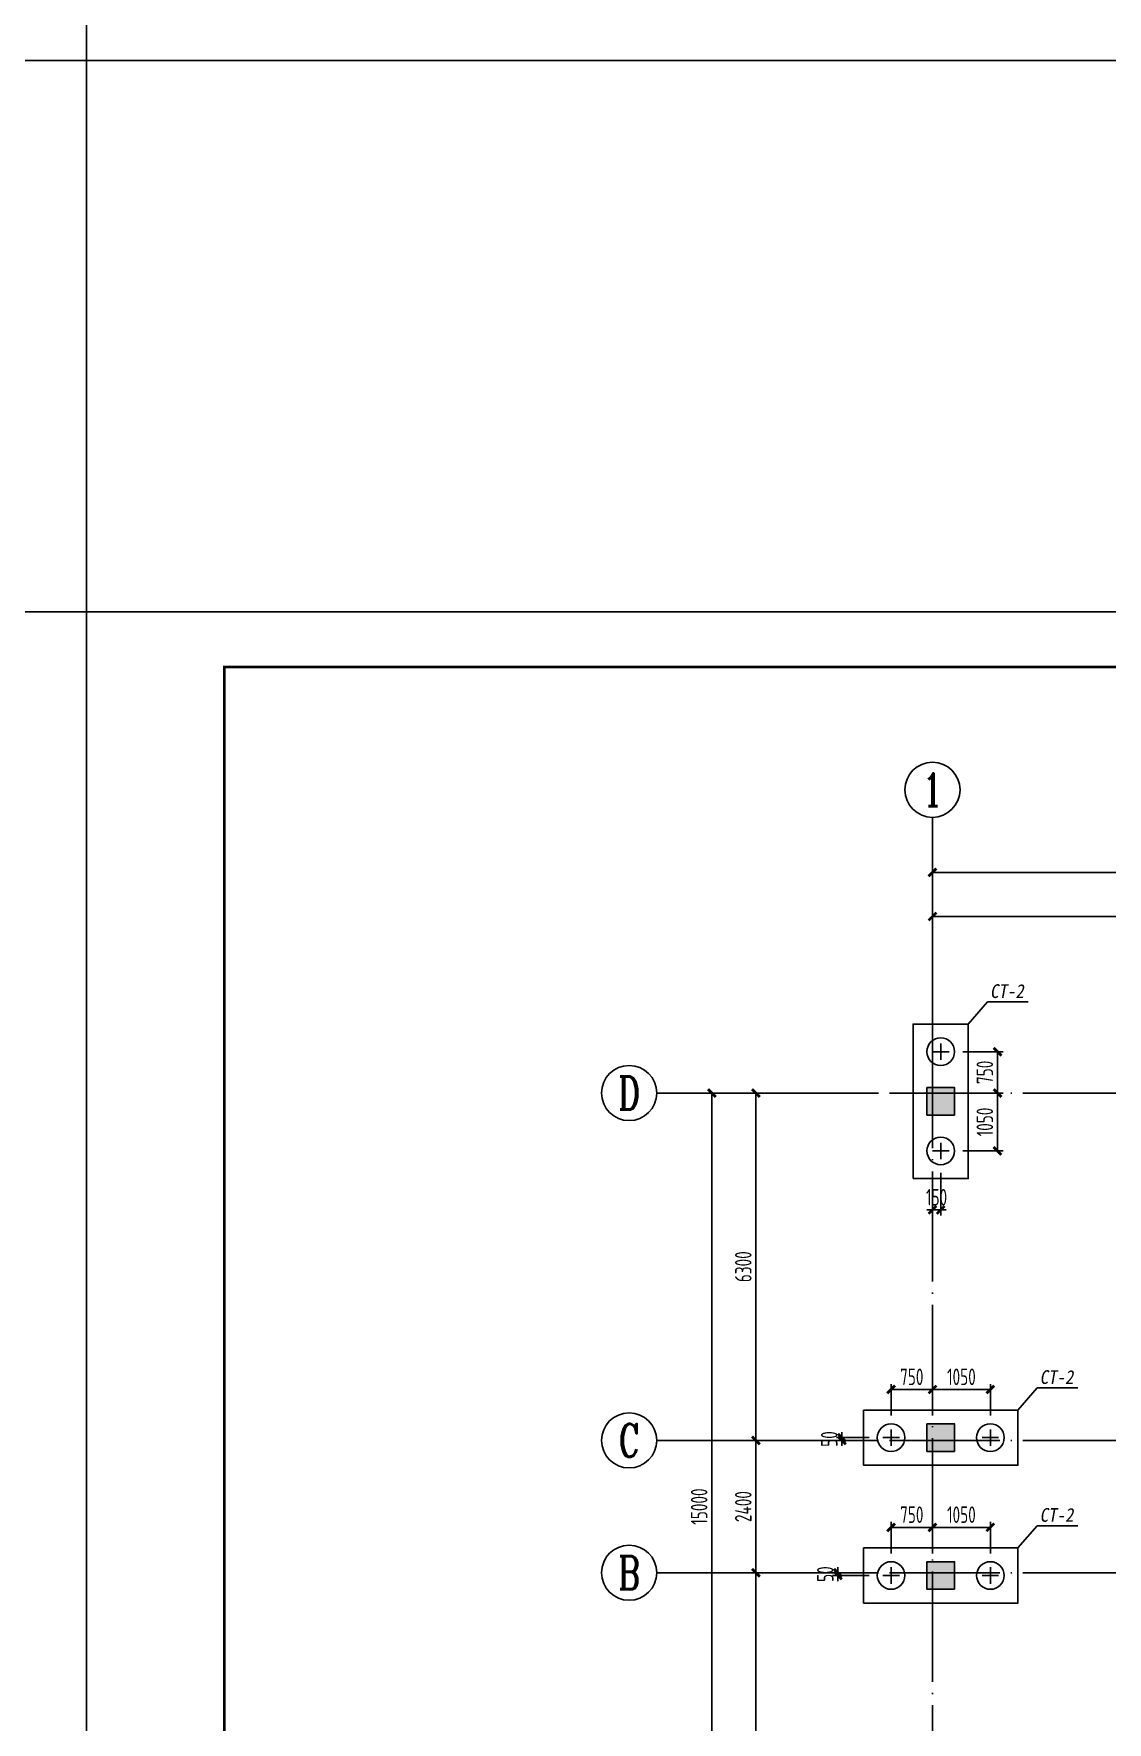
# Model space of a CAD drawing. Extents: x 9732137 to 18866768, y -962146 to 246094.
# Drawn here: x 9776100 to 9795564, y 25154 to 55776 of the extents above; entities that cross this region are included whole.
import ezdxf
from ezdxf.enums import TextEntityAlignment as Align

# ---------------------------------------------------------------- set-up
doc = ezdxf.new("R2010")
doc.units = 0
doc.header["$LTSCALE"] = 1000
doc.linetypes.add('DOTE', pattern=[2.42, 2, -0.2, 0.02, -0.2])
doc.layers.get('0').update_dxf_attribs({"linetype": 'CONTINUOUS'})
doc.layers.get('Defpoints').update_dxf_attribs({"linetype": 'CONTINUOUS'})
for name, color, linetype in [('10', 7, 'CONTINUOUS'), ('1506', 2, 'CONTINUOUS'), ('1507', 6, 'CONTINUOUS'), ('AXIS', 1, 'DOTE'), ('AXIS_DIM', 3, 'CONTINUOUS'), ('AXIS_NUM', 7, 'CONTINUOUS'), ('BORDER', 7, 'CONTINUOUS'), ('COLU_HATCH', 251, 'CONTINUOUS'), ('DIM', 3, 'CONTINUOUS'), ('TEXT', 7, 'CONTINUOUS'), ('柱', 2, 'CONTINUOUS')]:
    doc.layers.add(name, color=color, linetype=linetype)
doc.layers.add('709', color=7, linetype='CONTINUOUS', lineweight=18, true_color=0xdfdfdf)
doc.styles.add('STYLE3', font='simhei.ttf', dxfattribs={"width": 0.9})
doc.styles.add('TSSD_Axis', font='Complex.shx', dxfattribs={"width": 0.7, "bigfont": 'hztxt.shx'})
doc.styles.add('TSSD_Dimension', font='Tssdeng.shx', dxfattribs={"width": 0.7, "bigfont": 'hztxt.shx'})
doc.dimstyles.new('TSSD_100_100$0', dxfattribs={"dimtxt": 300, "dimasz": 100, "dimexe": 100, "dimexo": 250, "dimgap": 80, "dimtad": 1, "dimdec": 0, "dimzin": 0, "dimdsep": 46, "dimtxsty": 'TSSD_Dimension', "dimblk1": 'ARCHTICK', "dimblk2": 'ARCHTICK', "dimsah": 1, "dimcen": 0, "dimclrd": 3, "dimclre": 256, "dimclrt": 7, "dimadec": 1, "dimazin": 0, "dimtfac": 1, "dimtdec": 0, "dimtix": 1, "dimtmove": 2, "dimatfit": 3, "dimldrblk": 'ARCHTICK', "dimfxl": 1, "dimtolj": 1, "dimtzin": 0, "dimarcsym": 0})

# ---------------------------------------------------------------- blocks, each defined once
blk = doc.blocks.new('ts_axno')
at = {"color": 0, "linetype": 'ByBlock', "lineweight": -2}
blk.add_circle((0, 0), 0.5, dxfattribs=at)
at = {"color": 0, "linetype": 'ByBlock', "lineweight": -2, "style": 'TSSD_Axis', "width": 0.7}
blk.add_attdef('A', text='', height=0.6, dxfattribs=at).set_placement((0, 0), align=Align.MIDDLE_CENTER)
blk = doc.blocks.new('_ArchTick')
at = {"color": 0, "linetype": 'ByBlock', "const_width": 0.5}
blk.add_lwpolyline([(-0.71, -0.71), (0.71, 0.71)], dxfattribs=at)
blk = doc.blocks.new('*D682')
at = {"layer": 'AXIS_DIM', "lineweight": -2}
for p, q in [((9792395, 37815), (9792395, 39865)), ((9799795, 37815), (9799795, 39865))]:
    blk.add_line(p, q, dxfattribs=at)
at = {"layer": 'AXIS_DIM', "color": 3, "lineweight": -2}
blk.add_line((9799795, 39765), (9792395, 39765), dxfattribs=at)
at = {"layer": 'Defpoints', "color": 0}
for p in [(9792395, 39765), (9792395, 37565), (9799795, 37565)]:
    blk.add_point(p, dxfattribs=at)
at = {"layer": 'AXIS_DIM', "color": 3, "lineweight": -2, "xscale": 100, "yscale": 100, "zscale": 100, "rotation": 180}
blk.add_blockref('_ArchTick', (9792395, 39765), dxfattribs=at)
at = {"layer": 'AXIS_DIM', "color": 3, "lineweight": -2, "xscale": 100, "yscale": 100, "zscale": 100}
blk.add_blockref('_ArchTick', (9799795, 39765), dxfattribs=at)
at = {"layer": 'AXIS_DIM', "color": 7, "insert": (9796095, 39995), "char_height": 300, "attachment_point": 5, "style": 'TSSD_Dimension'}
blk.add_mtext('\\A1;7400', dxfattribs=at)
blk = doc.blocks.new('*D683')
at = {"layer": 'AXIS_DIM', "lineweight": -2}
for p, q in [((9792395, 37815), (9792395, 40665)), ((9814395, 37815), (9814395, 40665))]:
    blk.add_line(p, q, dxfattribs=at)
at = {"layer": 'AXIS_DIM', "color": 3, "lineweight": -2}
blk.add_line((9792395, 40565), (9814395, 40565), dxfattribs=at)
at = {"layer": 'Defpoints', "color": 0}
for p in [(9814395, 40565), (9792395, 37565), (9814395, 37565)]:
    blk.add_point(p, dxfattribs=at)
at = {"layer": 'AXIS_DIM', "color": 3, "lineweight": -2, "xscale": 100, "yscale": 100, "zscale": 100, "rotation": 180}
blk.add_blockref('_ArchTick', (9792395, 40565), dxfattribs=at)
at = {"layer": 'AXIS_DIM', "color": 3, "lineweight": -2, "xscale": 100, "yscale": 100, "zscale": 100}
blk.add_blockref('_ArchTick', (9814395, 40565), dxfattribs=at)
at = {"layer": 'AXIS_DIM', "color": 7, "insert": (9803395, 40795), "char_height": 300, "attachment_point": 5, "style": 'TSSD_Dimension'}
blk.add_mtext('\\A1;22000', dxfattribs=at)
blk = doc.blocks.new('*D684')
at = {"layer": 'AXIS_DIM', "lineweight": -2}
for p, q in [((9791145, 36565), (9789095, 36565)), ((9791145, 30265), (9789095, 30265))]:
    blk.add_line(p, q, dxfattribs=at)
at = {"layer": 'AXIS_DIM', "color": 3, "lineweight": -2}
blk.add_line((9789195, 36565), (9789195, 30265), dxfattribs=at)
at = {"layer": 'Defpoints', "color": 0}
for p in [(9791395, 36565), (9789195, 30265), (9791395, 30265)]:
    blk.add_point(p, dxfattribs=at)
at = {"layer": 'AXIS_DIM', "color": 3, "lineweight": -2, "xscale": 100, "yscale": 100, "zscale": 100}
for p, rotation in [((9789195, 36565), 90), ((9789195, 30265), 270)]:
    blk.add_blockref('_ArchTick', p, dxfattribs=dict(at, rotation=rotation))
at = {"layer": 'AXIS_DIM', "color": 7, "insert": (9788965, 33415), "char_height": 300, "attachment_point": 5, "rotation": 90, "style": 'TSSD_Dimension'}
blk.add_mtext('\\A1;6300', dxfattribs=at)
blk = doc.blocks.new('*D685')
at = {"layer": 'AXIS_DIM', "lineweight": -2}
for p, q in [((9791145, 30265), (9789095, 30265)), ((9791145, 27865), (9789095, 27865))]:
    blk.add_line(p, q, dxfattribs=at)
at = {"layer": 'AXIS_DIM', "color": 3, "lineweight": -2}
blk.add_line((9789195, 30265), (9789195, 27865), dxfattribs=at)
at = {"layer": 'Defpoints', "color": 0}
for p in [(9791395, 30265), (9789195, 27865), (9791395, 27865)]:
    blk.add_point(p, dxfattribs=at)
at = {"layer": 'AXIS_DIM', "color": 3, "lineweight": -2, "xscale": 100, "yscale": 100, "zscale": 100}
for p, rotation in [((9789195, 30265), 90), ((9789195, 27865), 270)]:
    blk.add_blockref('_ArchTick', p, dxfattribs=dict(at, rotation=rotation))
at = {"layer": 'AXIS_DIM', "color": 7, "insert": (9788965, 29065), "char_height": 300, "attachment_point": 5, "rotation": 90, "style": 'TSSD_Dimension'}
blk.add_mtext('\\A1;2400', dxfattribs=at)
blk = doc.blocks.new('*D686')
at = {"layer": 'AXIS_DIM', "lineweight": -2}
for p, q in [((9791145, 27865), (9789095, 27865)), ((9791145, 21565), (9789095, 21565))]:
    blk.add_line(p, q, dxfattribs=at)
at = {"layer": 'AXIS_DIM', "color": 3, "lineweight": -2}
blk.add_line((9789195, 27865), (9789195, 21565), dxfattribs=at)
at = {"layer": 'Defpoints', "color": 0}
for p in [(9791395, 27865), (9789195, 21565), (9791395, 21565)]:
    blk.add_point(p, dxfattribs=at)
at = {"layer": 'AXIS_DIM', "color": 3, "lineweight": -2, "xscale": 100, "yscale": 100, "zscale": 100}
for p, rotation in [((9789195, 27865), 90), ((9789195, 21565), 270)]:
    blk.add_blockref('_ArchTick', p, dxfattribs=dict(at, rotation=rotation))
at = {"layer": 'AXIS_DIM', "color": 7, "insert": (9788965, 24715), "char_height": 300, "attachment_point": 5, "rotation": 90, "style": 'TSSD_Dimension'}
blk.add_mtext('\\A1;6300', dxfattribs=at)
blk = doc.blocks.new('*D687')
at = {"layer": 'AXIS_DIM', "lineweight": -2}
for p, q in [((9791145, 36565), (9788295, 36565)), ((9791145, 21565), (9788295, 21565))]:
    blk.add_line(p, q, dxfattribs=at)
at = {"layer": 'AXIS_DIM', "color": 3, "lineweight": -2}
blk.add_line((9788395, 21565), (9788395, 36565), dxfattribs=at)
at = {"layer": 'Defpoints', "color": 0}
for p in [(9788395, 36565), (9791395, 36565), (9791395, 21565)]:
    blk.add_point(p, dxfattribs=at)
at = {"layer": 'AXIS_DIM', "color": 3, "lineweight": -2, "xscale": 100, "yscale": 100, "zscale": 100}
for p, rotation in [((9788395, 36565), 90), ((9788395, 21565), 270)]:
    blk.add_blockref('_ArchTick', p, dxfattribs=dict(at, rotation=rotation))
at = {"layer": 'AXIS_DIM', "color": 7, "insert": (9788165, 29065), "char_height": 300, "attachment_point": 5, "rotation": 90, "style": 'TSSD_Dimension'}
blk.add_mtext('\\A1;15000', dxfattribs=at)
blk = doc.blocks.new('*D938')
at = {"layer": 'Defpoints', "color": 0}
for p in [(9792695, 37315), (9792695, 36565), (9793575, 36565)]:
    blk.add_point(p, dxfattribs=at)
at = {"layer": 'DIM', "lineweight": -2}
for p, q in [((9792945, 37315), (9793675, 37315)), ((9792945, 36565), (9793675, 36565))]:
    blk.add_line(p, q, dxfattribs=at)
at = {"layer": 'DIM', "color": 3, "lineweight": -2}
blk.add_line((9793575, 37315), (9793575, 36565), dxfattribs=at)
at = {"layer": 'DIM', "color": 3, "lineweight": -2, "xscale": 100, "yscale": 100, "zscale": 100}
for p, rotation in [((9793575, 37315), 90), ((9793575, 36565), 270)]:
    blk.add_blockref('_ArchTick', p, dxfattribs=dict(at, rotation=rotation))
at = {"layer": 'DIM', "color": 7, "insert": (9793345, 36940), "char_height": 300, "attachment_point": 5, "rotation": 90, "style": 'TSSD_Dimension'}
blk.add_mtext('\\A1;750', dxfattribs=at)
blk = doc.blocks.new('*D939')
at = {"layer": 'Defpoints', "color": 0}
for p in [(9792695, 36565), (9792695, 35515), (9793575, 35515)]:
    blk.add_point(p, dxfattribs=at)
at = {"layer": 'DIM', "lineweight": -2}
for p, q in [((9792945, 36565), (9793675, 36565)), ((9792945, 35515), (9793675, 35515))]:
    blk.add_line(p, q, dxfattribs=at)
at = {"layer": 'DIM', "color": 3, "lineweight": -2}
blk.add_line((9793575, 36565), (9793575, 35515), dxfattribs=at)
at = {"layer": 'DIM', "color": 3, "lineweight": -2, "xscale": 100, "yscale": 100, "zscale": 100}
for p, rotation in [((9793575, 36565), 90), ((9793575, 35515), 270)]:
    blk.add_blockref('_ArchTick', p, dxfattribs=dict(at, rotation=rotation))
at = {"layer": 'DIM', "color": 7, "insert": (9793345, 36040), "char_height": 300, "attachment_point": 5, "rotation": 90, "style": 'TSSD_Dimension'}
blk.add_mtext('\\A1;1050', dxfattribs=at)
blk = doc.blocks.new('*D969')
at = {"layer": 'Defpoints', "color": 0}
for p in [(9790754, 30265), (9791495, 30315), (9791495, 30265)]:
    blk.add_point(p, dxfattribs=at)
at = {"layer": 'DIM', "color": 3, "lineweight": -2}
for p, q in [((9790754, 30315), (9790754, 30415)), ((9790754, 30315), (9790754, 30265)), ((9790754, 30265), (9790754, 30165))]:
    blk.add_line(p, q, dxfattribs=at)
at = {"layer": 'DIM', "lineweight": -2}
for p, q in [((9791245, 30315), (9790654, 30315)), ((9791245, 30265), (9790654, 30265))]:
    blk.add_line(p, q, dxfattribs=at)
at = {"layer": 'DIM', "color": 3, "lineweight": -2, "xscale": 100, "yscale": 100, "zscale": 100}
for p, rotation in [((9790754, 30315), 270), ((9790754, 30265), 90)]:
    blk.add_blockref('_ArchTick', p, dxfattribs=dict(at, rotation=rotation))
at = {"layer": 'DIM', "color": 7, "insert": (9790524, 30290), "char_height": 300, "attachment_point": 5, "rotation": 90, "style": 'TSSD_Dimension'}
blk.add_mtext('\\A1;50', dxfattribs=at)
blk = doc.blocks.new('*D970')
at = {"layer": 'Defpoints', "color": 0}
for p in [(9790682, 27865), (9791495, 27865), (9791495, 27815)]:
    blk.add_point(p, dxfattribs=at)
at = {"layer": 'DIM', "color": 3, "lineweight": -2}
for p, q in [((9790682, 27865), (9790682, 27965)), ((9790682, 27815), (9790682, 27865)), ((9790682, 27815), (9790682, 27715))]:
    blk.add_line(p, q, dxfattribs=at)
at = {"layer": 'DIM', "lineweight": -2}
for p, q in [((9791245, 27865), (9790582, 27865)), ((9791245, 27815), (9790582, 27815))]:
    blk.add_line(p, q, dxfattribs=at)
at = {"layer": 'DIM', "color": 3, "lineweight": -2, "xscale": 100, "yscale": 100, "zscale": 100}
for p, rotation in [((9790682, 27865), 270), ((9790682, 27815), 90)]:
    blk.add_blockref('_ArchTick', p, dxfattribs=dict(at, rotation=rotation))
at = {"layer": 'DIM', "color": 7, "insert": (9790452, 27840), "char_height": 300, "attachment_point": 5, "rotation": 90, "style": 'TSSD_Dimension'}
blk.add_mtext('\\A1;50', dxfattribs=at)
blk = doc.blocks.new('*D981')
at = {"layer": 'Defpoints', "color": 0}
for p in [(9792395, 31188), (9791645, 30465), (9792395, 30465)]:
    blk.add_point(p, dxfattribs=at)
at = {"layer": 'DIM', "lineweight": -2}
for p, q in [((9791645, 30715), (9791645, 31288)), ((9792395, 30715), (9792395, 31288))]:
    blk.add_line(p, q, dxfattribs=at)
at = {"layer": 'DIM', "color": 3, "lineweight": -2}
blk.add_line((9791645, 31188), (9792395, 31188), dxfattribs=at)
at = {"layer": 'DIM', "color": 3, "lineweight": -2, "xscale": 100, "yscale": 100, "zscale": 100, "rotation": 180}
blk.add_blockref('_ArchTick', (9791645, 31188), dxfattribs=at)
at = {"layer": 'DIM', "color": 3, "lineweight": -2, "xscale": 100, "yscale": 100, "zscale": 100}
blk.add_blockref('_ArchTick', (9792395, 31188), dxfattribs=at)
at = {"layer": 'DIM', "color": 7, "insert": (9792020, 31418), "char_height": 300, "attachment_point": 5, "style": 'TSSD_Dimension'}
blk.add_mtext('\\A1;750', dxfattribs=at)
blk = doc.blocks.new('*D982')
at = {"layer": 'Defpoints', "color": 0}
for p in [(9793445, 31188), (9792395, 30465), (9793445, 30465)]:
    blk.add_point(p, dxfattribs=at)
at = {"layer": 'DIM', "lineweight": -2}
for p, q in [((9792395, 30715), (9792395, 31288)), ((9793445, 30715), (9793445, 31288))]:
    blk.add_line(p, q, dxfattribs=at)
at = {"layer": 'DIM', "color": 3, "lineweight": -2}
blk.add_line((9792395, 31188), (9793445, 31188), dxfattribs=at)
at = {"layer": 'DIM', "color": 3, "lineweight": -2, "xscale": 100, "yscale": 100, "zscale": 100, "rotation": 180}
blk.add_blockref('_ArchTick', (9792395, 31188), dxfattribs=at)
at = {"layer": 'DIM', "color": 3, "lineweight": -2, "xscale": 100, "yscale": 100, "zscale": 100}
blk.add_blockref('_ArchTick', (9793445, 31188), dxfattribs=at)
at = {"layer": 'DIM', "color": 7, "insert": (9792920, 31418), "char_height": 300, "attachment_point": 5, "style": 'TSSD_Dimension'}
blk.add_mtext('\\A1;1050', dxfattribs=at)
blk = doc.blocks.new('*D983')
at = {"layer": 'Defpoints', "color": 0}
for p in [(9792395, 28688), (9791645, 27965), (9792395, 27965)]:
    blk.add_point(p, dxfattribs=at)
at = {"layer": 'DIM', "lineweight": -2}
for p, q in [((9791645, 28215), (9791645, 28788)), ((9792395, 28215), (9792395, 28788))]:
    blk.add_line(p, q, dxfattribs=at)
at = {"layer": 'DIM', "color": 3, "lineweight": -2}
blk.add_line((9791645, 28688), (9792395, 28688), dxfattribs=at)
at = {"layer": 'DIM', "color": 3, "lineweight": -2, "xscale": 100, "yscale": 100, "zscale": 100, "rotation": 180}
blk.add_blockref('_ArchTick', (9791645, 28688), dxfattribs=at)
at = {"layer": 'DIM', "color": 3, "lineweight": -2, "xscale": 100, "yscale": 100, "zscale": 100}
blk.add_blockref('_ArchTick', (9792395, 28688), dxfattribs=at)
at = {"layer": 'DIM', "color": 7, "insert": (9792020, 28918), "char_height": 300, "attachment_point": 5, "style": 'TSSD_Dimension'}
blk.add_mtext('\\A1;750', dxfattribs=at)
blk = doc.blocks.new('*D984')
at = {"layer": 'Defpoints', "color": 0}
for p in [(9793445, 28688), (9792395, 27965), (9793445, 27965)]:
    blk.add_point(p, dxfattribs=at)
at = {"layer": 'DIM', "lineweight": -2}
for p, q in [((9792395, 28215), (9792395, 28788)), ((9793445, 28215), (9793445, 28788))]:
    blk.add_line(p, q, dxfattribs=at)
at = {"layer": 'DIM', "color": 3, "lineweight": -2}
blk.add_line((9792395, 28688), (9793445, 28688), dxfattribs=at)
at = {"layer": 'DIM', "color": 3, "lineweight": -2, "xscale": 100, "yscale": 100, "zscale": 100, "rotation": 180}
blk.add_blockref('_ArchTick', (9792395, 28688), dxfattribs=at)
at = {"layer": 'DIM', "color": 3, "lineweight": -2, "xscale": 100, "yscale": 100, "zscale": 100}
blk.add_blockref('_ArchTick', (9793445, 28688), dxfattribs=at)
at = {"layer": 'DIM', "color": 7, "insert": (9792920, 28918), "char_height": 300, "attachment_point": 5, "style": 'TSSD_Dimension'}
blk.add_mtext('\\A1;1050', dxfattribs=at)
blk = doc.blocks.new('*D985')
at = {"layer": 'Defpoints', "color": 0}
for p in [(9792395, 35365), (9792545, 35365), (9792395, 34445)]:
    blk.add_point(p, dxfattribs=at)
at = {"layer": 'DIM', "lineweight": -2}
for p, q in [((9792395, 35115), (9792395, 34345)), ((9792545, 35115), (9792545, 34345))]:
    blk.add_line(p, q, dxfattribs=at)
at = {"layer": 'DIM', "color": 3, "lineweight": -2}
for p, q in [((9792395, 34445), (9792295, 34445)), ((9792545, 34445), (9792395, 34445)), ((9792545, 34445), (9792645, 34445))]:
    blk.add_line(p, q, dxfattribs=at)
at = {"layer": 'DIM', "color": 3, "lineweight": -2, "xscale": 100, "yscale": 100, "zscale": 100}
blk.add_blockref('_ArchTick', (9792395, 34445), dxfattribs=at)
at = {"layer": 'DIM', "color": 3, "lineweight": -2, "xscale": 100, "yscale": 100, "zscale": 100, "rotation": 180}
blk.add_blockref('_ArchTick', (9792545, 34445), dxfattribs=at)
at = {"layer": 'DIM', "color": 7, "insert": (9792470, 34675), "char_height": 300, "attachment_point": 5, "style": 'TSSD_Dimension'}
blk.add_mtext('\\A1;150', dxfattribs=at)

msp = doc.modelspace()

# ---------------------------------------------------------------- hatches: boundary and pattern name
at = {"layer": 'COLU_HATCH'}
for points in [[(9792795.4, 36164.9), (9792795.4, 36664.9), (9792295.4, 36664.9), (9792295.4, 36164.9)], [(9792795.4, 30064.9), (9792795.4, 30564.9), (9792295.4, 30564.9), (9792295.4, 30064.9)], [(9792795.4, 27564.9), (9792795.4, 28064.9), (9792295.4, 28064.9), (9792295.4, 27564.9)]]:
    msp.add_hatch(color=256, dxfattribs=at).paths.add_polyline_path(points)

# ---------------------------------------------------------------- linework, layer by layer
at = {"layer": '10', "ltscale": 1}
for points in [[(9792795.4, 36164.9), (9792795.4, 36664.9), (9792295.4, 36664.9), (9792295.4, 36164.9)], [(9792795.4, 30064.9), (9792795.4, 30564.9), (9792295.4, 30564.9), (9792295.4, 30064.9)], [(9792795.4, 27564.9), (9792795.4, 28064.9), (9792295.4, 28064.9), (9792295.4, 27564.9)]]:
    msp.add_lwpolyline(points, close=True, dxfattribs=at)
at = {"layer": '1506', "ltscale": 1}
for points in [[(9792045.4, 35014.9), (9793045.4, 35014.9), (9793045.4, 37814.9), (9792045.4, 37814.9)], [(9791145.4, 30814.9), (9791145.4, 29814.9), (9793945.4, 29814.9), (9793945.4, 30814.9)], [(9791145.4, 28314.9), (9791145.4, 27314.9), (9793945.4, 27314.9), (9793945.4, 28314.9)]]:
    msp.add_lwpolyline(points, close=True, dxfattribs=at)
at = {"layer": '1507', "ltscale": 1}
for p, q in [((9792545.4, 37164.9), (9792545.4, 37464.9)), ((9792395.4, 37314.9), (9792695.4, 37314.9)), ((9792545.4, 35364.9), (9792545.4, 35664.9)), ((9792395.4, 35514.9), (9792695.4, 35514.9)), ((9791645.4, 30464.9), (9791645.4, 30164.9)), ((9793445.4, 30464.9), (9793445.4, 30164.9)), ((9791495.4, 30314.9), (9791795.4, 30314.9)), ((9793295.4, 30314.9), (9793595.4, 30314.9)), ((9791645.4, 27964.9), (9791645.4, 27664.9)), ((9793445.4, 27964.9), (9793445.4, 27664.9)), ((9791495.4, 27814.9), (9791795.4, 27814.9)), ((9793295.4, 27814.9), (9793595.4, 27814.9))]:
    msp.add_line(p, q, dxfattribs=at)
for centre in [(9792545.4, 37314.9), (9792545.4, 35514.9), (9791645.4, 30314.9), (9793445.4, 30314.9), (9791645.4, 27814.9), (9793445.4, 27814.9)]:
    msp.add_circle(centre, 250, dxfattribs=at)
at = {"layer": '709', "linetype": 'Continuous'}
for points in [[(9792795.4, 36164.9), (9792795.4, 36664.9), (9792295.4, 36664.9), (9792295.4, 36164.9)], [(9792795.4, 30064.9), (9792795.4, 30564.9), (9792295.4, 30564.9), (9792295.4, 30064.9)], [(9792795.4, 27564.9), (9792795.4, 28064.9), (9792295.4, 28064.9), (9792295.4, 27564.9)]]:
    msp.add_lwpolyline(points, close=True, dxfattribs=at)
at = {"layer": 'AXIS'}
for p, q in [((9792395.4, 37564.9, 0), (9792395.4, 20564.9, 0)), ((9815395.4, 36564.9, 0), (9791395.4, 36564.9, 0)), ((9815395.4, 30264.9, 0), (9791395.4, 30264.9, 0)), ((9815395.4, 27864.9, 0), (9791395.4, 27864.9, 0))]:
    msp.add_line(p, q, dxfattribs=at)
at = {"layer": 'AXIS_NUM'}
for p, q in [((9792395.4, 37564.9, 0), (9792395.4, 41564.9, 0)), ((9791395.4, 36564.9, 0), (9787395.4, 36564.9, 0)), ((9791395.4, 30264.9, 0), (9787395.4, 30264.9, 0)), ((9791395.4, 27864.9, 0), (9787395.4, 27864.9, 0))]:
    msp.add_line(p, q, dxfattribs=at)
at = {"layer": 'BORDER'}
for points in [[(9777056.8, 55293.7), (9777056.8, 97293.7), (9851356.8, 97293.7), (9851356.8, 55293.7)], [(9777056.8, 3293.7), (9777056.8, 45293.7), (9836456.8, 45293.7), (9836456.8, 3293.7)]]:
    msp.add_lwpolyline(points, close=True, dxfattribs=at)
at = {"layer": 'BORDER', "const_width": 50}
msp.add_lwpolyline([(9779556.8, 4293.7), (9779556.8, 44293.7), (9835456.8, 44293.7), (9835456.8, 4293.7)], close=True, dxfattribs=at)
at = {"layer": 'TEXT', "color": 6}
for points in [[(9793045.4, 37814.9), (9793396, 38216.6), (9794128.8, 38216.6)], [(9793945.4, 30814.9), (9794296, 31216.6), (9795028.8, 31216.6)], [(9793945.4, 28314.9), (9794296, 28716.6), (9795028.8, 28716.6)]]:
    msp.add_lwpolyline(points, dxfattribs=at)
at = {"layer": '柱'}
msp.add_lwpolyline([(9732136.8, 55293.7), (9777056.8, 55293.7), (9777056.8, 45293.7), (9732136.8, 45293.7)], close=True, dxfattribs=at)

# ---------------------------------------------------------------- block references
at = {"layer": 'AXIS_NUM'}
ref = msp.add_blockref('ts_axno', (9792395.4, 42064.9, 0), dxfattribs=dict(at, xscale=1000, yscale=1000, zscale=1000))
ref.add_attrib('1', '1', dxfattribs={"height": 600, "style": 'TSSD_Axis', "width": 0.7}).set_placement((9792395.4, 42064.9, 0), align=Align.MIDDLE_CENTER)
ref = msp.add_blockref('ts_axno', (9786895.4, 36564.9, 0), dxfattribs=dict(at, xscale=1000, yscale=1000, zscale=1000))
ref.add_attrib('D', 'D', dxfattribs={"height": 600, "style": 'TSSD_Axis', "width": 0.7}).set_placement((9786895.4, 36564.9, 0), align=Align.MIDDLE_CENTER)
ref = msp.add_blockref('ts_axno', (9786895.4, 30264.9, 0), dxfattribs=dict(at, xscale=1000, yscale=1000, zscale=1000))
ref.add_attrib('C', 'C', dxfattribs={"height": 600, "style": 'TSSD_Axis', "width": 0.7}).set_placement((9786895.4, 30264.9, 0), align=Align.MIDDLE_CENTER)
ref = msp.add_blockref('ts_axno', (9786895.4, 27864.9, 0), dxfattribs=dict(at, xscale=1000, yscale=1000, zscale=1000))
ref.add_attrib('B', 'B', dxfattribs={"height": 600, "style": 'TSSD_Axis', "width": 0.7}).set_placement((9786895.4, 27864.9, 0), align=Align.MIDDLE_CENTER)

# ---------------------------------------------------------------- texts
at = {"layer": 'TEXT', "color": 6, "style": 'STYLE3', "oblique": 10, "width": 0.9}
for p in [(9793439.4, 38288.3), (9794339.4, 31288.3), (9794339.4, 28788.3)]:
    msp.add_text('CT-2', height=250, dxfattribs=at).set_placement(p)

# ---------------------------------------------------------------- dimensions: what is measured, and where the dimension line sits
at = {"layer": 'AXIS_DIM'}
for base, p1, p2, picture, middle in [((9814395.4, 40564.9, 0), (9792395.4, 37564.9, 0), (9814395.4, 37564.9, 0), '*D683', (9803395.4, 40794.9, 0)), ((9792395.4, 39764.9, 0), (9799795.4, 37564.9, 0), (9792395.4, 37564.9, 0), '*D682', (9796095.4, 39994.9, 0))]:
    dim = msp.add_linear_dim(base=base, p1=p1, p2=p2, dimstyle='TSSD_100_100$0', dxfattribs=at)
    dim.commit()
    dim.dimension.update_dxf_attribs({"geometry": picture, "text_midpoint": middle})
for base, p1, p2, picture, middle in [((9788395.4, 36564.9, 0), (9791395.4, 21564.9, 0), (9791395.4, 36564.9, 0), '*D687', (9788165.4, 29064.9, 0)), ((9789195.4, 30264.9, 0), (9791395.4, 36564.9, 0), (9791395.4, 30264.9, 0), '*D684', (9788965.4, 33414.9, 0)), ((9789195.4, 27864.9, 0), (9791395.4, 30264.9, 0), (9791395.4, 27864.9, 0), '*D685', (9788965.4, 29064.9, 0)), ((9789195.4, 21564.9, 0), (9791395.4, 27864.9, 0), (9791395.4, 21564.9, 0), '*D686', (9788965.4, 24714.9, 0))]:
    dim = msp.add_linear_dim(base=base, p1=p1, p2=p2, angle=90, dimstyle='TSSD_100_100$0', dxfattribs=at)
    dim.commit()
    dim.dimension.update_dxf_attribs({"geometry": picture, "text_midpoint": middle})
at = {"layer": 'DIM'}
for base, p1, p2, picture, middle in [((9793574.5, 36564.9), (9792695.4, 37314.9), (9792695.4, 36564.9), '*D938', (9793344.5, 36939.9)), ((9793574.5, 35514.9), (9792695.4, 36564.9), (9792695.4, 35514.9), '*D939', (9793344.5, 36039.9)), ((9790753.5, 30264.9), (9791495.4, 30314.9), (9791495.4, 30264.9), '*D969', (9790523.5, 30289.9)), ((9790681.8, 27864.9), (9791495.4, 27814.9), (9791495.4, 27864.9), '*D970', (9790451.8, 27839.9))]:
    dim = msp.add_linear_dim(base=base, p1=p1, p2=p2, angle=90, dimstyle='TSSD_100_100$0', dxfattribs=at)
    dim.commit()
    dim.dimension.update_dxf_attribs({"geometry": picture, "text_midpoint": middle})
for base, p1, p2, picture, middle in [((9792395.4, 34445), (9792545.4, 35364.9), (9792395.4, 35364.9), '*D985', (9792470.4, 34675)), ((9792395.4, 31188.3), (9791645.4, 30464.9), (9792395.4, 30464.9), '*D981', (9792020.4, 31418.3)), ((9793445.4, 31188.3), (9792395.4, 30464.9), (9793445.4, 30464.9), '*D982', (9792920.4, 31418.3)), ((9792395.4, 28688.3), (9791645.4, 27964.9), (9792395.4, 27964.9), '*D983', (9792020.4, 28918.3)), ((9793445.4, 28688.3), (9792395.4, 27964.9), (9793445.4, 27964.9), '*D984', (9792920.4, 28918.3))]:
    dim = msp.add_linear_dim(base=base, p1=p1, p2=p2, dimstyle='TSSD_100_100$0', dxfattribs=at)
    dim.commit()
    dim.dimension.update_dxf_attribs({"geometry": picture, "text_midpoint": middle})

doc.saveas('drawing.dxf')
